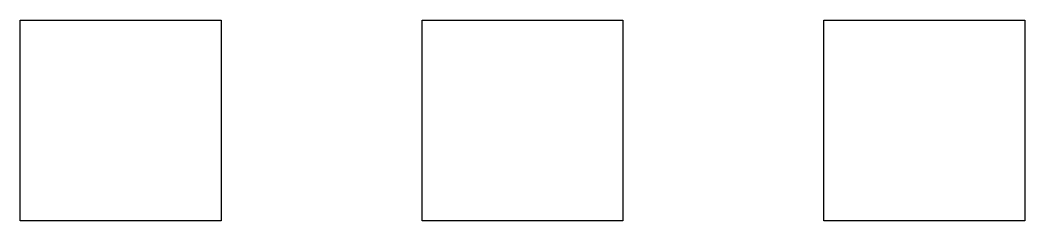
# Model space of a CAD drawing. Extents: x 500 to 3000, y 500 to 1000.
import ezdxf

# ---------------------------------------------------------------- set-up
doc = ezdxf.new("R2010")
doc.units = 12

msp = doc.modelspace()

# ---------------------------------------------------------------- linework, layer by layer
for p, q in [((500, 500), (500, 1000)), ((500, 1000), (1000, 1000)), ((1000, 1000), (1000, 500)), ((1500, 500), (1500, 1000)), ((1500, 1000), (2000, 1000)), ((2000, 1000), (2000, 500)), ((2500, 500), (2500, 1000)), ((2500, 1000), (3000, 1000)), ((3000, 1000), (3000, 500)), ((1000, 500), (500, 500)), ((2000, 500), (1500, 500)), ((3000, 500), (2500, 500))]:
    msp.add_line(p, q)

doc.saveas('drawing.dxf')
